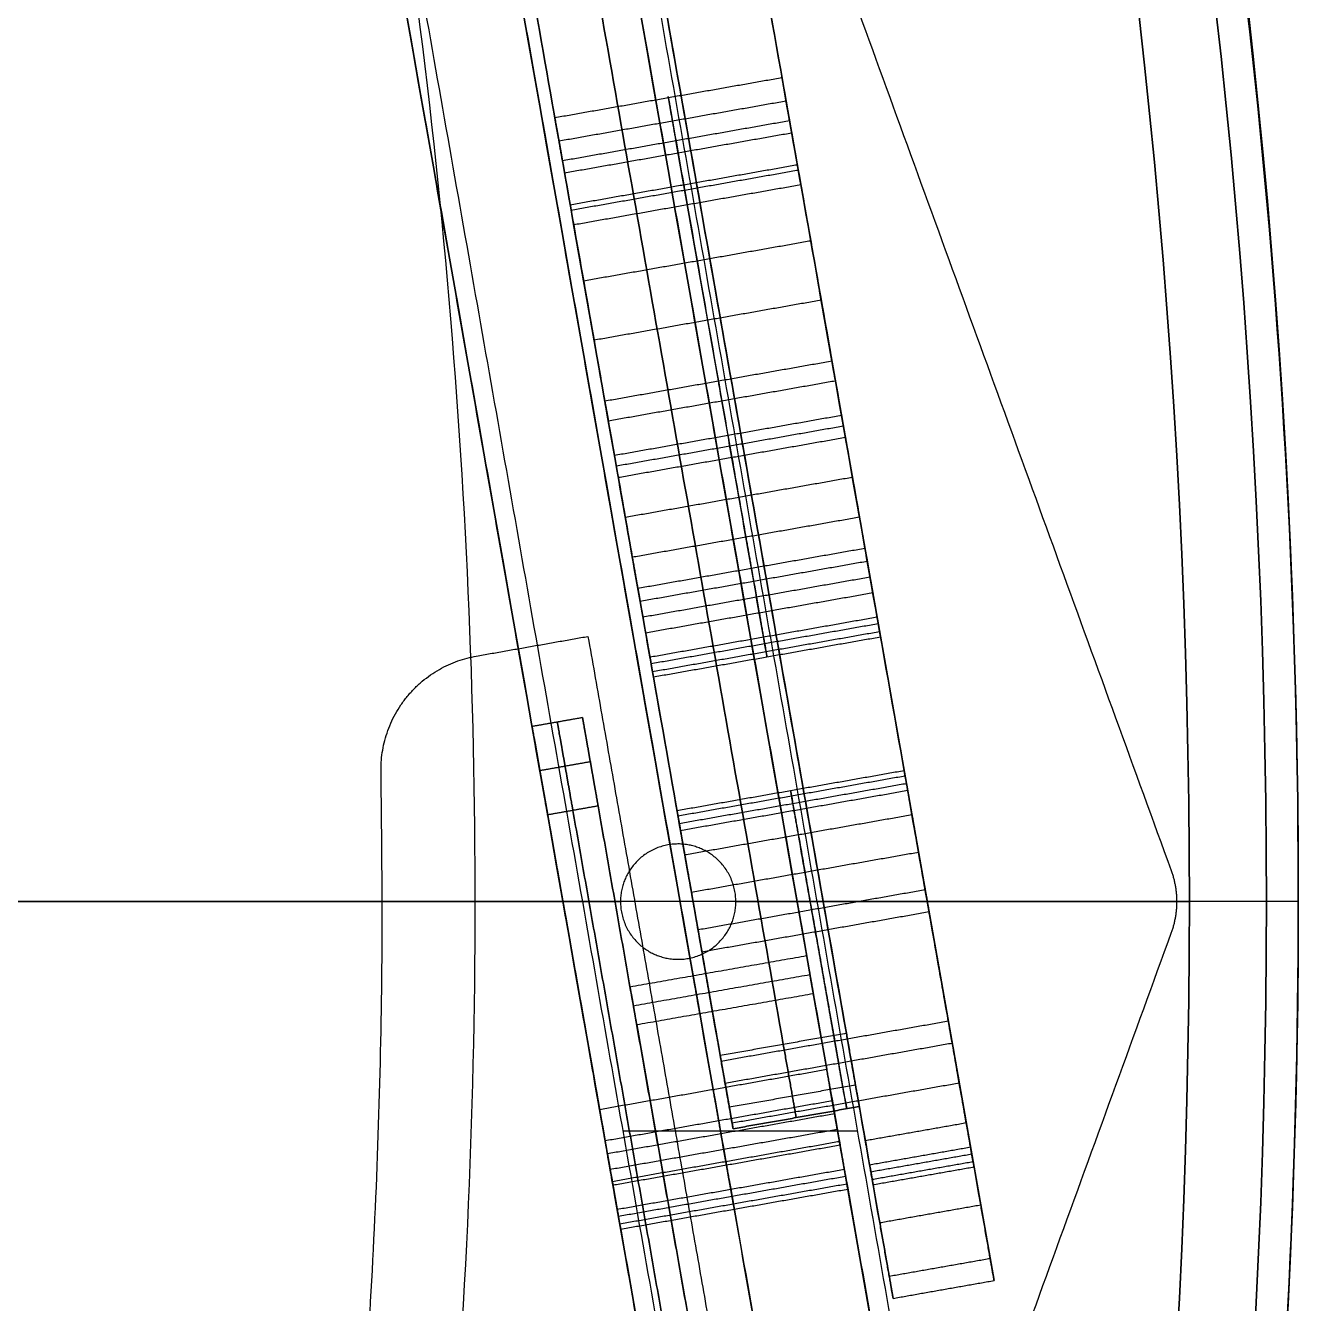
# Model space of a CAD drawing. Header units: millimetres. Extents: x -610 to 610, y -610 to 610.
# Drawn here: x 510.7 to 610.3, y -31.4 to 68.4 of the extents above; entities that cross this region are included whole.
import ezdxf

# ---------------------------------------------------------------- set-up
doc = ezdxf.new("R2010")
doc.units = ezdxf.units.MM
doc.layers.add('base', color=7, linetype='Continuous', true_color=0xffecbc)

msp = doc.modelspace()

# ---------------------------------------------------------------- linework, layer by layer
at = {"layer": 'base'}
for p, q in [((542.103, 220.84, 106.313), (586.256, -29.567, 106.313)), ((527.016, 202.745, 106.313), (565.89, -17.723, 106.313)), ((554.141, 14.358, 221.966), (557.843, -6.64, 221.966)), ((601.5, 0, -13.034), (7, 0, -13.034)), ((26, 0, 258.966), (557.102, 0, 258.966)), ((45.1, 0, 240.966), (545.734, 0, 240.966)), ((554.152, 0, 4.966), (69, 0, 4.966)), ((557.102, 0, 244.966), (545.734, 0, 244.966)), ((566.102, 0, 258.966), (601.5, 0, 258.966)), ((600.528, 0, 244.966), (566.102, 0, 244.966)), ((601.5, 0, 4.966), (572.43, 0, 4.966)), ((600.528, 0, 240.966), (601.5, 0, 240.966)), ((558.364, -9.594, 221.966), (566.179, -53.911, 221.966)), ((592.948, -125.107, 122.966), (573.804, -16.531, 122.966)), ((575.738, -15.987, 105.598), (578.378, -30.956, 105.598)), ((557.308, -17.897, 0.966), (575.586, -17.897, 0.966)), ((575.222, -128.233, 122.966), (556.077, -19.657, 122.966))]:
    msp.add_line(p, q, dxfattribs=at)
at = {"layer": 'base', "extrusion": (0, 0, -1)}
for centre, radius in [((0, 0, 3.534), 610), ((0, 0, 4.534), 610), ((0, 0, -2.476), 607.51), ((0, 0, 10.545), 607.51), ((0, 0, -4.966), 601.5), ((0, 0, 13.034), 601.5)]:
    msp.add_circle(centre, radius, dxfattribs=at)
at = {"layer": 'base'}
for centre, radius in [((0, 0, 249.466), 610), ((0, 0, 250.466), 610), ((0, 0, 243.455), 607.51), ((0, 0, 256.476), 607.51), ((0, 0, 240.966), 601.5), ((0, 0, 258.966), 601.5)]:
    msp.add_circle(centre, radius, dxfattribs=at)
for points, weights, degree, knots in [([(-495.198, -356.201, -4.034), (-851.399, 138.996, -4.034), (-356.201, 495.198, -4.034), (138.996, 851.399, -4.034), (495.198, 356.201, -4.034), (851.399, -138.996, -4.034), (356.201, -495.198, -4.034), (-138.996, -851.399, -4.034), (-495.198, -356.201, -4.034)], [1, 0.707106781187, 1, 0.707106781187, 1, 0.707106781187, 1, 0.707106781187, 1], 2, [0, 0, 0, 958.185759, 958.185759, 1916.371519, 1916.371519, 2874.557278, 2874.557278, 3832.743037, 3832.743037, 3832.743037]), ([(-610, 0, 249.966), (-610, -610, 249.966), (0, -610, 249.966), (610, -610, 249.966), (610, 0, 249.966), (610, 610, 249.966), (0, 610, 249.966), (-610, 610, 249.966), (-610, 0, 249.966)], [1, 0.707106781187, 1, 0.707106781187, 1, 0.707106781187, 1, 0.707106781187, 1], 2, [0, 0, 0, 958.185759, 958.185759, 1916.371519, 1916.371519, 2874.557278, 2874.557278, 3832.743037, 3832.743037, 3832.743037]), ([(32.649, -544.756, 240.966), (-510.363, -577.301, 240.966), (-544.649, -34.396, 240.966), (-578.935, 508.509, 240.966), (-36.142, 544.535, 240.966), (506.65, 580.562, 240.966), (544.417, 37.888, 240.966), (582.184, -504.785, 240.966), (39.634, -544.292, 240.966)], [1, 0.708239625255, 1, 0.708239625255, 1, 0.708239625255, 1, 0.708239625255, 1], 2, [654.018286, 654.018286, 654.018286, 1509.504571, 1509.504571, 2364.990855, 2364.990855, 3220.47714, 3220.47714, 4075.963425, 4075.963425, 4075.963425]), ([(32.649, -544.756, 244.966), (-510.363, -577.301, 244.966), (-544.649, -34.396, 244.966), (-578.935, 508.509, 244.966), (-36.142, 544.535, 244.966), (506.65, 580.562, 244.966), (544.417, 37.888, 244.966), (582.184, -504.785, 244.966), (39.634, -544.292, 244.966)], [1, 0.708239625255, 1, 0.708239625255, 1, 0.708239625255, 1, 0.708239625255, 1], 2, [654.018286, 654.018286, 654.018286, 1509.504571, 1509.504571, 2364.990855, 2364.990855, 3220.47714, 3220.47714, 4075.963425, 4075.963425, 4075.963425]), ([(32.649, -544.756, 242.966), (-510.363, -577.301, 242.966), (-544.649, -34.396, 242.966), (-578.935, 508.509, 242.966), (-36.142, 544.535, 242.966), (506.65, 580.562, 242.966), (544.417, 37.888, 242.966), (582.184, -504.785, 242.966), (39.634, -544.292, 242.966)], [1, 0.708239625255, 1, 0.708239625255, 1, 0.708239625255, 1, 0.708239625255, 1], 2, [654.018286, 654.018286, 654.018286, 1509.504571, 1509.504571, 2364.990855, 2364.990855, 3220.47714, 3220.47714, 4075.963425, 4075.963425, 4075.963425]), ([(570.294, 60.957, 181.565), (570.001, 62.625, 181.565), (569.77, 63.931, 180.514), (569.703, 64.313, 178.866), (569.636, 64.694, 177.218), (569.761, 63.986, 175.686), (570.024, 62.493, 174.932)], [1, 0.855896171082, 0.855896171082, 1, 0.855896171082, 0.855896171082, 1], 3, [-2484.099621, -2484.099621, -2484.099621, -2484.099621, -2479.409876, -2479.409876, -2479.409876, -2474.72013, -2474.72013, -2474.72013, -2474.72013]), ([(561.431, 59.395, 181.565), (561.137, 61.062, 181.565), (560.907, 62.369, 180.514), (560.84, 62.75, 178.866), (560.772, 63.132, 177.218), (560.897, 62.423, 175.686), (561.16, 60.93, 174.932)], [1, 0.855896171082, 0.855896171082, 1, 0.855896171082, 0.855896171082, 1], 3, [-2484.099621, -2484.099621, -2484.099621, -2484.099621, -2479.409876, -2479.409876, -2479.409876, -2474.72013, -2474.72013, -2474.72013, -2474.72013]), ([(552.568, 57.832, 181.565), (552.274, 59.499, 181.565), (552.044, 60.806, 180.514), (551.976, 61.187, 178.866), (551.909, 61.569, 177.218), (552.034, 60.86, 175.686), (552.297, 59.367, 174.932)], [1, 0.855896171082, 0.855896171082, 1, 0.855896171082, 0.855896171082, 1], 3, [-2484.099621, -2484.099621, -2484.099621, -2484.099621, -2479.409876, -2479.409876, -2479.409876, -2474.72013, -2474.72013, -2474.72013, -2474.72013]), ([(552.171, 14.011, 212.966), (552.171, 14.011, 209.466), (552.779, 10.564, 209.466), (553.387, 7.117, 209.466), (553.387, 7.117, 212.966)], [1, 0.707106781187, 1, 0.707106781187, 1], 2, [516.55399, 516.55399, 516.55399, 522.051778, 522.051778, 527.549565, 527.549565, 527.549565]), ([(553.387, 7.117, 230.966), (553.387, 7.117, 234.466), (552.779, 10.564, 234.466), (552.171, 14.011, 234.466), (552.171, 14.011, 230.966)], [1, 0.707106781187, 1, 0.707106781187, 1], 2, [726.828773, 726.828773, 726.828773, 732.32656, 732.32656, 737.824347, 737.824347, 737.824347]), ([(554.141, 14.358, 212.966), (554.141, 14.358, 209.466), (554.749, 10.911, 209.466), (555.356, 7.465, 209.466), (555.356, 7.465, 212.966)], [1, 0.707106781187, 1, 0.707106781187, 1], 2, [516.55399, 516.55399, 516.55399, 522.051778, 522.051778, 527.549565, 527.549565, 527.549565]), ([(555.356, 7.465, 230.966), (555.356, 7.465, 234.466), (554.749, 10.911, 234.466), (554.141, 14.358, 234.466), (554.141, 14.358, 230.966)], [1, 0.707106781187, 1, 0.707106781187, 1], 2, [726.828773, 726.828773, 726.828773, 732.32656, 732.32656, 737.824347, 737.824347, 737.824347]), ([(550.202, 13.664, 212.966), (550.202, 13.664, 209.466), (550.809, 10.217, 209.466), (551.417, 6.77, 209.466), (551.417, 6.77, 212.966)], [1, 0.707106781187, 1, 0.707106781187, 1], 2, [516.55399, 516.55399, 516.55399, 522.051778, 522.051778, 527.549565, 527.549565, 527.549565]), ([(551.417, 6.77, 230.966), (551.417, 6.77, 234.466), (550.809, 10.217, 234.466), (550.202, 13.664, 234.466), (550.202, 13.664, 230.966)], [1, 0.707106781187, 1, 0.707106781187, 1], 2, [726.828773, 726.828773, 726.828773, 732.32656, 732.32656, 737.824347, 737.824347, 737.824347]), ([(579.511, 8.688, 134.62), (580.569, 2.689, 131.103), (581.627, -3.31, 127.586), (582.684, -9.309, 124.069), (582.777, -9.836, 123.76), (582.881, -10.424, 123.6), (582.988, -11.032, 123.6)], [1, 1, 1, 1, 0.977285323406, 0.977285323406, 1], 3, [-2657.061462, -2657.061462, -2657.061462, -2657.061462, -2656.085092, -2656.085092, -2656.085092, -2654.252555, -2654.252555, -2654.252555, -2654.252555]), ([(570.648, 7.125, 134.62), (571.706, 1.126, 131.103), (572.763, -4.873, 127.586), (573.821, -10.872, 124.069), (573.914, -11.399, 123.76), (574.018, -11.987, 123.6), (574.125, -12.595, 123.6)], [1, 1, 1, 1, 0.977285323406, 0.977285323406, 1], 3, [-2657.061462, -2657.061462, -2657.061462, -2657.061462, -2656.085092, -2656.085092, -2656.085092, -2654.252555, -2654.252555, -2654.252555, -2654.252555]), ([(561.785, 5.562, 134.62), (562.842, -0.437, 131.103), (563.9, -6.436, 127.586), (564.958, -12.435, 124.069), (565.051, -12.962, 123.76), (565.154, -13.55, 123.6), (565.262, -14.158, 123.6)], [1, 1, 1, 1, 0.977285323406, 0.977285323406, 1], 3, [-2657.061462, -2657.061462, -2657.061462, -2657.061462, -2656.085092, -2656.085092, -2656.085092, -2654.252555, -2654.252555, -2654.252555, -2654.252555]), ([(560.063, -4.229, 258.966), (555.835, -2.69, 258.966), (557.374, 1.539, 258.966), (558.913, 5.768, 258.966), (563.141, 4.229, 258.966), (567.37, 2.69, 258.966), (565.831, -1.539, 258.966), (564.292, -5.768, 258.966), (560.063, -4.229, 258.966)], [1, 0.707106781187, 1, 0.707106781187, 1, 0.707106781187, 1, 0.707106781187, 1], 2, [3861.017371, 3861.017371, 3861.017371, 3868.085955, 3868.085955, 3875.154538, 3875.154538, 3882.223122, 3882.223122, 3889.291705, 3889.291705, 3889.291705]), ([(560.063, -4.229, 244.966), (555.835, -2.69, 244.966), (557.374, 1.539, 244.966), (558.913, 5.768, 244.966), (563.141, 4.229, 244.966), (567.37, 2.69, 244.966), (565.831, -1.539, 244.966), (564.292, -5.768, 244.966), (560.063, -4.229, 244.966)], [1, 0.707106781187, 1, 0.707106781187, 1, 0.707106781187, 1, 0.707106781187, 1], 2, [3861.017371, 3861.017371, 3861.017371, 3868.085955, 3868.085955, 3875.154538, 3875.154538, 3882.223122, 3882.223122, 3889.291705, 3889.291705, 3889.291705]), ([(560.063, -4.229, 249.966), (555.835, -2.69, 249.966), (557.374, 1.539, 249.966), (558.913, 5.768, 249.966), (563.141, 4.229, 249.966), (567.37, 2.69, 249.966), (565.831, -1.539, 249.966), (564.292, -5.768, 249.966), (560.063, -4.229, 249.966)], [1, 0.707106781187, 1, 0.707106781187, 1, 0.707106781187, 1, 0.707106781187, 1], 2, [3861.017371, 3861.017371, 3861.017371, 3868.085955, 3868.085955, 3875.154538, 3875.154538, 3882.223122, 3882.223122, 3889.291705, 3889.291705, 3889.291705]), ([(584.418, -19.142, 170.332), (583.339, -13.021, 173.92), (582.26, -6.901, 177.509), (581.181, -0.78, 181.097), (581.088, -0.253, 181.406), (580.984, 0.334, 181.565), (580.877, 0.943, 181.565)], [1, 1, 1, 1, 0.977285464066, 0.977285464066, 1], 3, [-2607.08562, -2607.08562, -2607.08562, -2607.08562, -2606.089484, -2606.089484, -2606.089484, -2604.256953, -2604.256953, -2604.256953, -2604.256953]), ([(574.754, -16.16, 172.996), (573.941, -11.555, 175.696), (573.129, -6.949, 178.397), (572.317, -2.343, 181.097), (572.224, -1.816, 181.406), (572.121, -1.228, 181.565), (572.013, -0.62, 181.565)], [1, 1, 1, 1, 0.977285464066, 0.977285464066, 1], 3, [-2606.839096, -2606.839096, -2606.839096, -2606.839096, -2606.089484, -2606.089484, -2606.089484, -2604.256953, -2604.256953, -2604.256953, -2604.256953]), ([(565.89, -17.723, 172.996), (565.078, -13.118, 175.696), (564.266, -8.512, 178.397), (563.454, -3.906, 181.097), (563.361, -3.379, 181.406), (563.257, -2.791, 181.565), (563.15, -2.183, 181.565)], [1, 1, 1, 1, 0.977285464066, 0.977285464066, 1], 3, [-2606.839096, -2606.839096, -2606.839096, -2606.839096, -2606.089484, -2606.089484, -2606.089484, -2604.256953, -2604.256953, -2604.256953, -2604.256953]), ([(572.152, -7.163, 221.966), (572.152, -7.163, 223.466), (571.891, -5.686, 223.466), (571.631, -4.209, 223.466), (571.631, -4.209, 221.966), (571.631, -4.209, 220.466), (571.891, -5.686, 220.466), (572.152, -7.163, 220.466), (572.152, -7.163, 221.966)], [1, 0.707106781187, 1, 0.707106781187, 1, 0.707106781187, 1, 0.707106781187, 1], 2, [2501.597098, 2501.597098, 2501.597098, 2503.953293, 2503.953293, 2506.309487, 2506.309487, 2508.665682, 2508.665682, 2511.021876, 2511.021876, 2511.021876]), ([(563.288, -8.726, 221.966), (563.288, -8.726, 223.466), (563.028, -7.249, 223.466), (562.768, -5.772, 223.466), (562.768, -5.772, 221.966), (562.768, -5.772, 220.466), (563.028, -7.249, 220.466), (563.288, -8.726, 220.466), (563.288, -8.726, 221.966)], [1, 0.707106781187, 1, 0.707106781187, 1, 0.707106781187, 1, 0.707106781187, 1], 2, [2501.597098, 2501.597098, 2501.597098, 2503.953293, 2503.953293, 2506.309487, 2506.309487, 2508.665682, 2508.665682, 2511.021876, 2511.021876, 2511.021876]), ([(558.364, -9.594, 221.966), (558.364, -9.594, 220.466), (558.104, -8.117, 220.466), (557.843, -6.64, 220.466), (557.843, -6.64, 221.966), (557.843, -6.64, 223.466), (558.104, -8.117, 223.466), (558.364, -9.594, 223.466), (558.364, -9.594, 221.966)], [1, 0.707106781187, 1, 0.707106781187, 1, 0.707106781187, 1, 0.707106781187, 1], 2, [-2511.021876, -2511.021876, -2511.021876, -2508.665682, -2508.665682, -2506.309487, -2506.309487, -2503.953293, -2503.953293, -2501.597098, -2501.597098, -2501.597098])]:
    msp.add_rational_spline(points, weights, degree=degree, knots=knots, dxfattribs=at)
for points, degree in [([(600.106, 2.394, 240.966), (530.676, 193.15, 240.966), (461.246, 383.906, 240.966)], 2), ([(600.106, 2.394, 244.966), (530.676, 193.15, 244.966), (461.246, 383.906, 244.966)], 2), ([(600.106, 2.394, 242.966), (530.676, 193.15, 242.966), (461.246, 383.906, 242.966)], 2), ([(519.919, 297.806, 4.966), (555.169, 97.891, 4.966), (590.42, -102.023, 4.966)], 2), ([(519.919, 297.806, 0.966), (555.169, 97.891, 0.966), (590.42, -102.023, 0.966)], 2), ([(519.919, 297.806, 2.966), (555.169, 97.891, 2.966), (590.42, -102.023, 2.966)], 2), ([(571.935, -100.847, 4.966), (537.443, 94.766, 4.966), (502.951, 290.379, 4.966)], 2), ([(571.935, -100.847, 0.966), (537.443, 94.766, 0.966), (502.951, 290.379, 0.966)], 2), ([(571.935, -100.847, 2.966), (537.443, 94.766, 2.966), (502.951, 290.379, 2.966)], 2), ([(586.395, -87.942, 0.966), (553.654, 97.745, 0.966), (520.912, 283.432, 0.966)], 2), ([(577.532, -89.505, 0.966), (544.79, 96.182, 0.966), (512.049, 281.869, 0.966)], 2), ([(568.669, -91.068, 0.966), (535.927, 94.62, 0.966), (503.185, 280.307, 0.966)], 2), ([(523.097, 271.042, 244.966), (557.126, 78.053, 244.966), (591.155, -114.936, 244.966)], 2), ([(514.233, 269.48, 244.966), (548.263, 76.49, 244.966), (582.292, -116.499, 244.966)], 2), ([(505.37, 267.917, 244.966), (539.399, 74.927, 244.966), (573.428, -118.062, 244.966)], 2), ([(543.145, 214.931, 200.827), (564.18, 95.636, 200.827), (585.214, -23.658, 200.827)], 2), ([(585.214, -23.658, 11.798), (564.18, 95.636, 11.798), (543.145, 214.931, 11.798)], 2), ([(577.336, -25.047, 200.827), (556.301, 94.247, 200.827), (535.266, 213.541, 200.827)], 2), ([(535.266, 213.541, 11.798), (556.301, 94.247, 11.798), (577.336, -25.047, 11.798)], 2), ([(535.467, 200.884, 41.798), (548.043, 129.561, 41.798), (560.62, 58.239, 41.798), (573.196, -13.084, 41.798)], 3), ([(573.196, -13.084, 200.827), (560.62, 58.239, 200.827), (548.043, 129.561, 200.827), (535.467, 200.884, 200.827)], 3), ([(526.604, 199.321, 41.798), (539.18, 127.999, 41.798), (551.756, 56.676, 41.798), (564.332, -14.647, 41.798)], 3), ([(564.332, -14.647, 200.827), (551.756, 56.676, 200.827), (539.18, 127.999, 200.827), (526.604, 199.321, 200.827)], 3), ([(574.731, -10.275, 26.998), (556.301, 94.247, 26.998), (537.871, 198.769, 26.998)], 2), ([(537.871, 198.769, 185.627), (556.301, 94.247, 185.627), (574.731, -10.275, 185.627)], 2), ([(517.741, 197.758, 41.798), (530.317, 126.436, 41.798), (542.893, 55.113, 41.798), (555.469, -16.21, 41.798)], 3), ([(555.469, -16.21, 200.827), (542.893, 55.113, 200.827), (530.317, 126.436, 200.827), (517.741, 197.758, 200.827)], 3), ([(569.807, -11.143, 26.998), (551.377, 93.379, 26.998), (532.947, 197.901, 26.998)], 2), ([(532.947, 197.901, 185.627), (551.377, 93.379, 185.627), (569.807, -11.143, 185.627)], 2), ([(564.883, -12.011, 26.998), (546.453, 92.511, 26.998), (528.023, 197.033, 26.998)], 2), ([(528.023, 197.033, 185.627), (546.453, 92.511, 185.627), (564.883, -12.011, 185.627)], 2), ([(551.976, 61.187, 178.866), (560.84, 62.75, 178.866), (569.703, 64.313, 178.866)], 2), ([(552.297, 59.367, 174.932), (561.16, 60.93, 174.932), (570.024, 62.493, 174.932)], 2), ([(570.024, 62.493, 174.932), (570.317, 60.832, 173.958), (570.609, 59.171, 172.985), (570.902, 57.511, 172.011)], 3), ([(552.568, 57.832, 181.565), (561.431, 59.395, 181.565), (570.294, 60.957, 181.565)], 2), ([(561.16, 60.93, 174.932), (561.453, 59.269, 173.958), (561.746, 57.609, 172.985), (562.039, 55.948, 172.011)], 3), ([(573.602, 42.2, 181.565), (572.499, 48.453, 181.565), (571.397, 54.705, 181.565), (570.294, 60.957, 181.565)], 3), ([(552.736, 56.876, 173.471), (561.6, 58.439, 173.471), (570.463, 60.002, 173.471)], 2), ([(552.297, 59.367, 174.932), (552.59, 57.707, 173.958), (552.883, 56.046, 172.985), (553.176, 54.385, 172.011)], 3), ([(564.739, 40.637, 181.565), (563.636, 46.89, 181.565), (562.534, 53.142, 181.565), (561.431, 59.395, 181.565)], 3), ([(555.875, 39.075, 181.565), (554.773, 45.327, 181.565), (553.67, 51.579, 181.565), (552.568, 57.832, 181.565)], 3), ([(553.176, 54.385, 172.011), (562.039, 55.948, 172.011), (570.902, 57.511, 172.011)], 2), ([(553.176, 54.385, 137.35), (562.039, 55.948, 137.35), (570.902, 57.511, 137.35)], 2), ([(553.176, 54.385, 154.68), (562.039, 55.948, 154.68), (570.902, 57.511, 154.68)], 2), ([(553.249, 53.969, 135.774), (562.112, 55.532, 135.774), (570.976, 57.095, 135.774)], 2), ([(570.902, 57.511, 172.011), (570.902, 57.511, 160.457), (570.902, 57.511, 148.904), (570.902, 57.511, 137.35)], 3), ([(570.902, 57.511, 137.35), (570.902, 57.511, 136.224), (571.007, 56.919, 135.183), (571.176, 55.958, 134.62)], 3), ([(553.449, 52.833, 134.62), (562.313, 54.396, 134.62), (571.176, 55.958, 134.62)], 2), ([(562.039, 55.948, 172.011), (562.039, 55.948, 160.457), (562.039, 55.948, 148.904), (562.039, 55.948, 137.35)], 3), ([(562.039, 55.948, 137.35), (562.039, 55.948, 136.224), (562.143, 55.356, 135.183), (562.313, 54.396, 134.62)], 3), ([(571.176, 55.958, 134.62), (572.234, 49.959, 131.103), (573.291, 43.961, 127.586), (574.349, 37.962, 124.069)], 3), ([(553.176, 54.385, 172.011), (553.176, 54.385, 160.457), (553.176, 54.385, 148.904), (553.176, 54.385, 137.35)], 3), ([(553.176, 54.385, 137.35), (553.176, 54.385, 136.224), (553.28, 53.793, 135.183), (553.449, 52.833, 134.62)], 3), ([(562.313, 54.396, 134.62), (563.37, 48.397, 131.103), (564.428, 42.398, 127.586), (565.486, 36.399, 124.069)], 3), ([(553.449, 52.833, 134.62), (554.507, 46.834, 131.103), (555.565, 40.835, 127.586), (556.623, 34.836, 124.069)], 3), ([(554.222, 48.453, 181.565), (563.085, 50.016, 181.565), (571.948, 51.579, 181.565)], 2), ([(555.036, 43.834, 129.344), (563.899, 45.397, 129.344), (572.763, 46.96, 129.344)], 2), ([(555.875, 39.075, 181.565), (564.739, 40.637, 181.565), (573.602, 42.2, 181.565)], 2), ([(556.148, 37.527, 181.138), (565.011, 39.09, 181.138), (573.875, 40.653, 181.138)], 2), ([(556.623, 34.836, 124.069), (565.486, 36.399, 124.069), (574.349, 37.962, 124.069)], 2), ([(544.417, 37.888, 240.966), (544.417, 37.888, 242.966), (544.417, 37.888, 244.966)], 2), ([(556.769, 34.005, 123.72), (565.633, 35.568, 123.72), (574.496, 37.13, 123.72)], 2), ([(556.927, 33.113, 123.6), (565.79, 34.675, 123.6), (574.653, 36.238, 123.6)], 2), ([(574.653, 36.238, 123.6), (575.018, 34.167, 123.6), (575.384, 32.095, 123.6), (575.749, 30.024, 123.6)], 3), ([(565.79, 34.675, 123.6), (566.155, 32.604, 123.6), (566.52, 30.532, 123.6), (566.886, 28.461, 123.6)], 3), ([(556.927, 33.113, 123.6), (557.292, 31.041, 123.6), (557.657, 28.97, 123.6), (558.022, 26.898, 123.6)], 3), ([(557.474, 30.005, 123.6), (566.338, 31.568, 123.6), (575.201, 33.131, 123.6)], 2), ([(558.022, 26.898, 123.6), (566.886, 28.461, 123.6), (575.749, 30.024, 123.6)], 2), ([(558.452, 24.461, 124.625), (567.315, 26.024, 124.625), (576.179, 27.587, 124.625)], 2), ([(558.63, 23.451, 127.1), (567.493, 25.014, 127.1), (576.357, 26.577, 127.1)], 2), ([(558.63, 23.451, 163.885), (567.493, 25.014, 163.885), (576.357, 26.577, 163.885)], 2), ([(558.63, 23.451, 145.493), (567.493, 25.014, 145.493), (576.357, 26.577, 145.493)], 2), ([(576.357, 26.577, 127.1), (576.357, 26.577, 139.362), (576.357, 26.577, 151.624), (576.357, 26.577, 163.885)], 3), ([(576.357, 26.577, 163.885), (576.501, 25.756, 163.885), (576.646, 24.935, 163.885), (576.791, 24.114, 163.885)], 3), ([(558.847, 22.22, 163.885), (567.711, 23.783, 163.885), (576.574, 25.345, 163.885)], 2), ([(567.493, 25.014, 127.1), (567.493, 25.014, 139.362), (567.493, 25.014, 151.624), (567.493, 25.014, 163.885)], 3), ([(567.493, 25.014, 163.885), (567.638, 24.193, 163.885), (567.783, 23.372, 163.885), (567.928, 22.551, 163.885)], 3), ([(559.064, 20.988, 163.885), (567.928, 22.551, 163.885), (576.791, 24.114, 163.885)], 2), ([(558.63, 23.451, 127.1), (558.63, 23.451, 139.362), (558.63, 23.451, 151.624), (558.63, 23.451, 163.885)], 3), ([(558.63, 23.451, 163.885), (558.775, 22.63, 163.885), (558.92, 21.809, 163.885), (559.064, 20.988, 163.885)], 3), ([(559.398, 19.095, 170.332), (568.262, 20.658, 170.332), (577.125, 22.22, 170.332)], 2), ([(577.399, 20.668, 167.602), (577.399, 20.668, 168.728), (577.294, 21.26, 169.769), (577.125, 22.22, 170.332)], 3), ([(559.489, 18.581, 164.881), (568.352, 20.144, 164.881), (577.215, 21.706, 164.881)], 2), ([(559.599, 17.958, 169.178), (568.462, 19.521, 169.178), (577.325, 21.084, 169.178)], 2), ([(545.85, 19.163, 230.966), (550.207, 19.931, 230.966), (554.564, 20.699, 230.966)], 2), ([(545.85, 19.163, 212.966), (550.207, 19.931, 212.966), (554.564, 20.699, 212.966)], 2), ([(545.85, 19.163, 221.966), (550.207, 19.931, 221.966), (554.564, 20.699, 221.966)], 2), ([(554.564, 20.699, 230.966), (554.564, 20.699, 221.966), (554.564, 20.699, 212.966)], 2), ([(554.564, 20.699, 230.966), (562.695, -25.412, 230.966), (570.825, -71.522, 230.966)], 2), ([(554.564, 20.699, 212.966), (562.695, -25.412, 212.966), (570.825, -71.522, 212.966)], 2), ([(554.564, 20.699, 221.966), (562.695, -25.412, 221.966), (570.825, -71.522, 221.966)], 2), ([(559.672, 17.542, 167.301), (568.535, 19.105, 167.301), (577.399, 20.668, 167.301)], 2), ([(559.672, 17.542, 167.602), (568.535, 19.105, 167.602), (577.399, 20.668, 167.602)], 2), ([(559.672, 17.542, 167.451), (568.535, 19.105, 167.451), (577.399, 20.668, 167.451)], 2), ([(568.535, 19.105, 167.602), (568.535, 19.105, 168.728), (568.431, 19.697, 169.769), (568.262, 20.658, 170.332)], 3), ([(577.399, 20.668, 167.301), (577.399, 20.668, 167.401), (577.399, 20.668, 167.502), (577.399, 20.668, 167.602)], 3), ([(545.85, 19.163, 230.966), (545.85, 19.163, 221.966), (545.85, 19.163, 212.966)], 2), ([(550.207, 19.931, 230.966), (550.207, 19.931, 221.966), (550.207, 19.931, 212.966)], 2), ([(559.672, 17.542, 167.602), (559.672, 17.542, 168.728), (559.568, 18.134, 169.769), (559.398, 19.095, 170.332)], 3), ([(568.535, 19.105, 167.301), (568.535, 19.105, 167.401), (568.535, 19.105, 167.502), (568.535, 19.105, 167.602)], 3), ([(559.672, 17.542, 167.301), (559.672, 17.542, 167.401), (559.672, 17.542, 167.502), (559.672, 17.542, 167.602)], 3), ([(540.464, 16.019, 230.966), (540.464, 16.019, 221.966), (540.464, 16.019, 212.966)], 2), ([(554.141, 14.358, 212.966), (552.171, 14.011, 212.966), (550.202, 13.664, 212.966)], 2), ([(554.141, 14.358, 230.966), (552.171, 14.011, 230.966), (550.202, 13.664, 230.966)], 2), ([(554.141, 14.358, 221.966), (552.171, 14.011, 221.966), (550.202, 13.664, 221.966)], 2), ([(552.171, 14.011, 230.966), (552.171, 14.011, 221.966), (552.171, 14.011, 212.966)], 2), ([(554.141, 14.358, 230.966), (554.141, 14.358, 221.966), (554.141, 14.358, 212.966)], 2), ([(550.202, 13.664, 230.966), (550.202, 13.664, 221.966), (550.202, 13.664, 212.966)], 2), ([(538.414, 10.13, 230.966), (538.414, 10.13, 221.966), (538.414, 10.13, 212.966)], 2), ([(554.749, 10.911, 209.466), (552.779, 10.564, 209.466), (550.809, 10.217, 209.466)], 2), ([(554.749, 10.911, 234.466), (552.779, 10.564, 234.466), (550.809, 10.217, 234.466)], 2), ([(561.511, 7.114, 137.35), (570.374, 8.677, 137.35), (579.237, 10.24, 137.35)], 2), ([(561.511, 7.114, 178.065), (570.374, 8.677, 178.065), (579.237, 10.24, 178.065)], 2), ([(561.511, 7.114, 157.708), (570.374, 8.677, 157.708), (579.237, 10.24, 157.708)], 2), ([(579.237, 10.24, 137.35), (579.237, 10.24, 136.224), (579.342, 9.648, 135.183), (579.511, 8.688, 134.62)], 3), ([(579.237, 10.24, 178.065), (579.237, 10.24, 164.494), (579.237, 10.24, 150.922), (579.237, 10.24, 137.35)], 3), ([(561.584, 6.698, 135.774), (570.447, 8.261, 135.774), (579.311, 9.824, 135.774)], 2), ([(561.689, 6.105, 180.54), (570.552, 7.667, 180.54), (579.415, 9.23, 180.54)], 2), ([(561.785, 5.562, 134.62), (570.648, 7.125, 134.62), (579.511, 8.688, 134.62)], 2), ([(570.374, 8.677, 137.35), (570.374, 8.677, 136.224), (570.478, 8.085, 135.183), (570.648, 7.125, 134.62)], 3), ([(570.374, 8.677, 178.065), (570.374, 8.677, 164.494), (570.374, 8.677, 150.922), (570.374, 8.677, 137.35)], 3), ([(555.356, 7.465, 212.966), (553.387, 7.117, 212.966), (551.417, 6.77, 212.966)], 2), ([(555.356, 7.465, 230.966), (553.387, 7.117, 230.966), (551.417, 6.77, 230.966)], 2), ([(553.387, 7.117, 212.966), (560.302, -32.1, 212.966), (567.217, -71.317, 212.966)], 2), ([(567.217, -71.317, 230.966), (560.302, -32.1, 230.966), (553.387, 7.117, 230.966)], 2), ([(555.356, 7.465, 212.966), (562.271, -31.752, 212.966), (569.187, -70.969, 212.966)], 2), ([(569.187, -70.969, 230.966), (562.271, -31.752, 230.966), (555.356, 7.465, 230.966)], 2), ([(561.511, 7.114, 137.35), (561.511, 7.114, 136.224), (561.615, 6.523, 135.183), (561.785, 5.562, 134.62)], 3), ([(561.511, 7.114, 178.065), (561.511, 7.114, 164.494), (561.511, 7.114, 150.922), (561.511, 7.114, 137.35)], 3), ([(551.417, 6.77, 212.966), (558.332, -32.447, 212.966), (565.247, -71.664, 212.966)], 2), ([(565.247, -71.664, 230.966), (558.332, -32.447, 230.966), (551.417, 6.77, 230.966)], 2), ([(562.119, 3.667, 181.565), (570.982, 5.23, 181.565), (579.845, 6.793, 181.565)], 2), ([(580.877, 0.943, 181.565), (580.533, 2.893, 181.565), (580.189, 4.843, 181.565), (579.845, 6.793, 181.565)], 3), ([(572.013, -0.62, 181.565), (571.67, 1.33, 181.565), (571.326, 3.28, 181.565), (570.982, 5.23, 181.565)], 3), ([(563.141, 4.229, 244.966), (563.141, 4.229, 251.966), (563.141, 4.229, 258.966)], 2), ([(563.15, -2.183, 181.565), (562.806, -0.233, 181.565), (562.462, 1.717, 181.565), (562.119, 3.667, 181.565)], 3), ([(562.634, 0.742, 181.565), (571.498, 2.305, 181.565), (580.361, 3.868, 181.565)], 2), ([(600.106, 2.394, 240.966), (600.106, 2.394, 242.966), (600.106, 2.394, 244.966)], 2), ([(557.374, 1.539, 244.966), (557.374, 1.539, 251.966), (557.374, 1.539, 258.966)], 2), ([(563.15, -2.183, 181.565), (572.013, -0.62, 181.565), (580.877, 0.943, 181.565)], 2), ([(600.528, 0, 240.966), (600.528, 0, 242.966), (600.528, 0, 244.966)], 2), ([(610, 0, 249.466), (610, 0, 249.966), (610, 0, 250.466)], 2), ([(563.454, -3.906, 181.097), (572.317, -2.343, 181.097), (581.181, -0.78, 181.097)], 2), ([(565.831, -1.539, 244.966), (565.831, -1.539, 251.966), (565.831, -1.539, 258.966)], 2), ([(461.246, -383.906, 240.966), (530.676, -193.15, 240.966), (600.106, -2.394, 240.966)], 2), ([(461.246, -383.906, 244.966), (530.676, -193.15, 244.966), (600.106, -2.394, 244.966)], 2), ([(461.246, -383.906, 242.966), (530.676, -193.15, 242.966), (600.106, -2.394, 242.966)], 2), ([(600.106, -2.394, 240.966), (600.106, -2.394, 242.966), (600.106, -2.394, 244.966)], 2), ([(557.843, -6.64, 221.966), (564.737, -5.424, 221.966), (571.631, -4.209, 221.966)], 2), ([(560.063, -4.229, 244.966), (560.063, -4.229, 251.966), (560.063, -4.229, 258.966)], 2), ([(558.104, -8.117, 223.466), (564.998, -6.902, 223.466), (571.891, -5.686, 223.466)], 2), ([(558.104, -8.117, 220.466), (564.998, -6.902, 220.466), (571.891, -5.686, 220.466)], 2), ([(558.364, -9.594, 221.966), (565.258, -8.379, 221.966), (572.152, -7.163, 221.966)], 2), ([(564.958, -12.435, 124.069), (573.821, -10.872, 124.069), (582.684, -9.309, 124.069)], 2), ([(574.731, -10.275, 26.998), (569.807, -11.143, 26.998), (564.883, -12.011, 26.998)], 2), ([(574.731, -10.275, 185.627), (569.807, -11.143, 185.627), (564.883, -12.011, 185.627)], 2), ([(565.262, -14.158, 123.6), (574.125, -12.595, 123.6), (582.988, -11.032, 123.6)], 2), ([(582.988, -11.032, 123.6), (583.354, -13.104, 123.6), (583.719, -15.175, 123.6), (584.084, -17.247, 123.6)], 3), ([(574.125, -12.595, 123.6), (574.335, -13.784, 123.6), (574.544, -14.972, 123.6), (574.754, -16.16, 123.6)], 3), ([(555.469, -16.21, 41.798), (564.332, -14.647, 41.798), (573.196, -13.084, 41.798)], 2), ([(555.469, -16.21, 200.827), (564.332, -14.647, 200.827), (573.196, -13.084, 200.827)], 2), ([(565.262, -14.158, 123.6), (565.471, -15.346, 123.6), (565.681, -16.535, 123.6), (565.89, -17.723, 123.6)], 3), ([(575.443, -14.314, 28.697), (570.519, -15.182, 28.697), (565.595, -16.05, 28.697)], 2), ([(575.443, -14.314, 183.928), (570.519, -15.182, 183.928), (565.595, -16.05, 183.928)], 2), ([(565.81, -17.265, 123.6), (574.673, -15.703, 123.6), (583.536, -14.14, 123.6)], 2), ([(555.899, -18.647, 42.823), (564.762, -17.084, 42.823), (573.626, -15.521, 42.823)], 2), ([(555.899, -18.647, 199.802), (564.762, -17.084, 199.802), (573.626, -15.521, 199.802)], 2), ([(556.077, -19.657, 45.298), (564.94, -18.094, 45.298), (573.804, -16.531, 45.298)], 2), ([(556.077, -19.657, 138.6), (564.94, -18.094, 138.6), (573.804, -16.531, 138.6)], 2), ([(556.077, -19.657, 187.881), (564.94, -18.094, 187.881), (573.804, -16.531, 187.881)], 2), ([(556.077, -19.657, 197.327), (564.94, -18.094, 197.327), (573.804, -16.531, 197.327)], 2), ([(556.077, -19.657, 91.949), (564.94, -18.094, 91.949), (573.804, -16.531, 91.949)], 2), ([(556.077, -19.657, 192.604), (564.94, -18.094, 192.604), (573.804, -16.531, 192.604)], 2), ([(575.738, -15.987, 32.798), (570.814, -16.855, 32.798), (565.89, -17.723, 32.798)], 2), ([(575.738, -15.987, 179.827), (570.814, -16.855, 179.827), (565.89, -17.723, 179.827)], 2), ([(565.89, -17.723, 123.6), (570.814, -16.855, 123.6), (575.738, -15.987, 123.6)], 2), ([(575.738, -15.987, 172.996), (570.814, -16.855, 172.996), (565.89, -17.723, 172.996)], 2), ([(575.738, -15.987, 106.313), (570.814, -16.855, 106.313), (565.89, -17.723, 106.313)], 2), ([(570.814, -16.855, 179.827), (570.814, -16.855, 176.412), (570.814, -16.855, 172.996)], 2), ([(570.814, -16.855, 123.6), (570.814, -16.855, 78.199), (570.814, -16.855, 32.798)], 2), ([(573.804, -16.531, 45.298), (573.804, -16.531, 76.399), (573.804, -16.531, 107.5), (573.804, -16.531, 138.6)], 3), ([(573.804, -16.531, 138.6), (573.948, -17.348, 138.6), (574.092, -18.166, 138.6), (574.236, -18.983, 138.6)], 3), ([(574.57, -20.878, 185.332), (574.315, -19.429, 186.182), (574.059, -17.98, 187.031), (573.804, -16.531, 187.881)], 3), ([(573.804, -16.531, 187.881), (573.804, -16.531, 191.03), (573.804, -16.531, 194.178), (573.804, -16.531, 197.327)], 3), ([(575.738, -15.987, 179.827), (575.738, -15.987, 176.412), (575.738, -15.987, 172.996)], 2), ([(576.206, -18.636, 123.6), (576.05, -17.753, 123.6), (575.894, -16.87, 123.6), (575.738, -15.987, 123.6)], 3), ([(575.738, -15.987, 172.996), (576.005, -17.501, 172.108), (576.273, -19.016, 171.22), (576.54, -20.531, 170.332)], 3), ([(575.738, -15.987, 123.6), (575.738, -15.987, 78.199), (575.738, -15.987, 32.798)], 2), ([(556.293, -20.883, 138.6), (565.156, -19.32, 138.6), (574.02, -17.757, 138.6)], 2), ([(565.89, -17.723, 179.827), (565.89, -17.723, 176.412), (565.89, -17.723, 172.996)], 2), ([(565.89, -17.723, 123.6), (565.89, -17.723, 78.199), (565.89, -17.723, 32.798)], 2), ([(576.206, -18.636, 123.6), (580.145, -17.942, 123.6), (584.084, -17.247, 123.6)], 2), ([(556.46, -21.83, 186.607), (565.323, -20.267, 186.607), (574.187, -18.704, 186.607)], 2), ([(564.94, -18.094, 45.298), (564.94, -18.094, 76.399), (564.94, -18.094, 107.5), (564.94, -18.094, 138.6)], 3), ([(564.94, -18.094, 138.6), (565.084, -18.911, 138.6), (565.229, -19.729, 138.6), (565.373, -20.546, 138.6)], 3), ([(565.707, -22.441, 185.332), (565.451, -20.992, 186.182), (565.196, -19.543, 187.031), (564.94, -18.094, 187.881)], 3), ([(564.94, -18.094, 187.881), (564.94, -18.094, 191.03), (564.94, -18.094, 194.178), (564.94, -18.094, 197.327)], 3), ([(556.077, -19.657, 45.298), (556.077, -19.657, 76.399), (556.077, -19.657, 107.5), (556.077, -19.657, 138.6)], 3), ([(556.077, -19.657, 138.6), (556.221, -20.474, 138.6), (556.365, -21.292, 138.6), (556.509, -22.109, 138.6)], 3), ([(556.843, -24.004, 185.332), (556.588, -22.555, 186.182), (556.332, -21.106, 187.031), (556.077, -19.657, 187.881)], 3), ([(556.077, -19.657, 187.881), (556.077, -19.657, 191.03), (556.077, -19.657, 194.178), (556.077, -19.657, 197.327)], 3), ([(556.509, -22.109, 138.6), (565.373, -20.546, 138.6), (574.236, -18.983, 138.6)], 2), ([(576.54, -20.531, 170.332), (580.479, -19.836, 170.332), (584.418, -19.142, 170.332)], 2), ([(576.635, -21.073, 124.625), (580.575, -20.379, 124.625), (584.514, -19.684, 124.625)], 2), ([(584.692, -20.694, 167.602), (584.692, -20.694, 168.728), (584.587, -20.102, 169.769), (584.418, -19.142, 170.332)], 3), ([(556.843, -24.004, 185.332), (565.707, -22.441, 185.332), (574.57, -20.878, 185.332)], 2), ([(574.844, -22.43, 182.602), (574.844, -22.43, 183.728), (574.739, -21.839, 184.769), (574.57, -20.878, 185.332)], 3), ([(576.54, -20.531, 170.332), (576.709, -21.491, 169.769), (576.813, -22.083, 168.728), (576.813, -22.083, 167.602)], 3), ([(576.74, -21.667, 169.178), (580.679, -20.972, 169.178), (584.618, -20.278, 169.178)], 2), ([(576.813, -22.083, 127.1), (580.753, -21.388, 127.1), (584.692, -20.694, 127.1)], 2), ([(576.813, -22.083, 167.602), (580.753, -21.388, 167.602), (584.692, -20.694, 167.602)], 2), ([(576.813, -22.083, 147.351), (580.753, -21.388, 147.351), (584.692, -20.694, 147.351)], 2), ([(584.692, -20.694, 127.1), (584.692, -20.694, 140.601), (584.692, -20.694, 154.102), (584.692, -20.694, 167.602)], 3), ([(556.939, -24.546, 139.625), (565.802, -22.984, 139.625), (574.666, -21.421, 139.625)], 2), ([(557.044, -25.14, 184.178), (565.907, -23.577, 184.178), (574.77, -22.014, 184.178)], 2), ([(557.117, -25.556, 142.1), (565.98, -23.993, 142.1), (574.844, -22.43, 142.1)], 2), ([(557.117, -25.556, 182.602), (565.98, -23.993, 182.602), (574.844, -22.43, 182.602)], 2), ([(557.117, -25.556, 162.351), (565.98, -23.993, 162.351), (574.844, -22.43, 162.351)], 2), ([(565.98, -23.993, 182.602), (565.98, -23.993, 183.728), (565.876, -23.401, 184.769), (565.707, -22.441, 185.332)], 3), ([(574.844, -22.43, 142.1), (574.844, -22.43, 155.601), (574.844, -22.43, 169.102), (574.844, -22.43, 182.602)], 3), ([(576.813, -22.083, 167.602), (576.813, -22.083, 147.351), (576.813, -22.083, 127.1)], 2), ([(577.336, -25.047, 200.827), (581.275, -24.352, 200.827), (585.214, -23.658, 200.827)], 2), ([(577.336, -25.047, 11.798), (581.275, -24.352, 11.798), (585.214, -23.658, 11.798)], 2), ([(557.117, -25.556, 182.602), (557.117, -25.556, 183.728), (557.013, -24.964, 184.769), (556.843, -24.004, 185.332)], 3), ([(565.98, -23.993, 142.1), (565.98, -23.993, 155.601), (565.98, -23.993, 169.102), (565.98, -23.993, 182.602)], 3), ([(557.117, -25.556, 142.1), (557.117, -25.556, 155.601), (557.117, -25.556, 169.102), (557.117, -25.556, 182.602)], 3), ([(562.695, -25.412, 230.966), (562.695, -25.412, 221.966), (562.695, -25.412, 212.966)], 2), ([(578.073, -29.225, 199.07), (582.012, -28.531, 199.07), (585.951, -27.836, 199.07)], 2), ([(578.073, -29.225, 13.556), (582.012, -28.531, 13.556), (585.951, -27.836, 13.556)], 2), ([(578.378, -30.956, 194.827), (582.317, -30.261, 194.827), (586.256, -29.567, 194.827)], 2), ([(578.378, -30.956, 17.798), (582.317, -30.261, 17.798), (586.256, -29.567, 17.798)], 2), ([(578.378, -30.956, 106.313), (582.317, -30.261, 106.313), (586.256, -29.567, 106.313)], 2), ([(586.256, -29.567, 194.827), (586.256, -29.567, 106.313), (586.256, -29.567, 17.798)], 2), ([(578.378, -30.956, 17.798), (578.378, -30.956, 106.313), (578.378, -30.956, 194.827)], 2)]:
    msp.add_open_spline(points, degree=degree, dxfattribs=at)
for points in [[(577.125, 22.22, 170.332), (576.041, 28.364, 173.934), (574.958, 34.509, 177.536), (573.875, 40.653, 181.138), (573.787, 41.153, 181.432), (573.693, 41.683, 181.565), (573.602, 42.2, 181.565)], [(568.262, 20.658, 170.332), (567.178, 26.802, 173.934), (566.095, 32.946, 177.536), (565.011, 39.09, 181.138), (564.923, 39.59, 181.432), (564.83, 40.121, 181.565), (564.739, 40.637, 181.565)], [(559.398, 19.095, 170.332), (558.315, 25.239, 173.934), (557.232, 31.383, 177.536), (556.148, 37.527, 181.138), (556.06, 38.027, 181.432), (555.966, 38.558, 181.565), (555.875, 39.075, 181.565)]]:
    msp.add_open_spline(points, degree=3, knots=[-2504.387961, -2504.387961, -2504.387961, -2504.387961, -2503.387961, -2503.387961, -2503.387961, -2503.146262, -2503.146262, -2503.146262, -2503.146262], dxfattribs=at)
for points, weights, degree in [([(574.349, 37.962, 124.069), (574.442, 37.435, 123.76), (574.546, 36.847, 123.6), (574.653, 36.238, 123.6)], [1, 0.977285323406, 0.977285323406, 1], 3), ([(565.486, 36.399, 124.069), (565.579, 35.872, 123.76), (565.683, 35.284, 123.6), (565.79, 34.675, 123.6)], [1, 0.977285323406, 0.977285323406, 1], 3), ([(556.623, 34.836, 124.069), (556.716, 34.309, 123.76), (556.819, 33.721, 123.6), (556.927, 33.113, 123.6)], [1, 0.977285323406, 0.977285323406, 1], 3), ([(575.749, 30.024, 123.6), (576.105, 28.005, 123.6), (576.357, 26.577, 125.05), (576.357, 26.577, 127.1)], [1, 0.804737854124, 0.804737854124, 1], 3), ([(566.886, 28.461, 123.6), (567.242, 26.442, 123.6), (567.493, 25.014, 125.05), (567.493, 25.014, 127.1)], [1, 0.804737854124, 0.804737854124, 1], 3), ([(558.022, 26.898, 123.6), (558.378, 24.879, 123.6), (558.63, 23.451, 125.05), (558.63, 23.451, 127.1)], [1, 0.804737854124, 0.804737854124, 1], 3), ([(576.791, 24.114, 163.885), (577.14, 22.133, 163.885), (577.39, 20.716, 165.29), (577.399, 20.668, 167.301)], [1, 0.810420122244, 0.810420122244, 1], 3), ([(567.928, 22.551, 163.885), (568.277, 20.571, 163.885), (568.527, 19.153, 165.29), (568.535, 19.105, 167.301)], [1, 0.810420122244, 0.810420122244, 1], 3), ([(559.064, 20.988, 163.885), (559.414, 19.008, 163.885), (559.664, 17.591, 165.29), (559.672, 17.542, 167.301)], [1, 0.810420122244, 0.810420122244, 1], 3), ([(538.414, 10.13, 230.966), (538.27, 17.826, 230.966), (545.85, 19.163, 230.966)], [1, 0.759964476979, 1], 2), ([(538.414, 10.13, 212.966), (538.27, 17.826, 212.966), (545.85, 19.163, 212.966)], [1, 0.759964476979, 1], 2), ([(538.414, 10.13, 221.966), (538.27, 17.826, 221.966), (545.85, 19.163, 221.966)], [1, 0.759964476979, 1], 2), ([(502.479, -193.668, 230.966), (540.398, -95.287, 230.966), (538.414, 10.13, 230.966)], [1, 0.981366959849, 1], 2), ([(502.479, -193.668, 212.966), (540.398, -95.287, 212.966), (538.414, 10.13, 212.966)], [1, 0.981366959849, 1], 2), ([(502.479, -193.668, 221.966), (540.398, -95.287, 221.966), (538.414, 10.13, 221.966)], [1, 0.981366959849, 1], 2), ([(579.845, 6.793, 181.565), (579.489, 8.812, 181.565), (579.237, 10.24, 180.116), (579.237, 10.24, 178.065)], [1, 0.804737854124, 0.804737854124, 1], 3), ([(570.982, 5.23, 181.565), (570.626, 7.249, 181.565), (570.374, 8.677, 180.116), (570.374, 8.677, 178.065)], [1, 0.804737854124, 0.804737854124, 1], 3), ([(562.119, 3.667, 181.565), (561.763, 5.686, 181.565), (561.511, 7.114, 180.116), (561.511, 7.114, 178.065)], [1, 0.804737854124, 0.804737854124, 1], 3), ([(600.106, -2.394, 240.966), (600.977, 0, 240.966), (600.106, 2.394, 240.966)], [1, 0.939692620786, 1], 2), ([(600.106, -2.394, 244.966), (600.977, 0, 244.966), (600.106, 2.394, 244.966)], [1, 0.939692620786, 1], 2), ([(600.106, -2.394, 242.966), (600.977, 0, 242.966), (600.106, 2.394, 242.966)], [1, 0.939692620786, 1], 2), ([(610, 0, 249.466), (610, 0, 240.966), (601.5, 0, 240.966)], [1, 0.707106780936, 1], 2), ([(610, 0, 250.466), (610, 0, 258.966), (601.5, 0, 258.966)], [1, 0.707106780936, 1], 2), ([(575.738, -15.987, 32.798), (575.738, -15.987, 26.998), (574.731, -10.275, 26.998)], [1, 0.707106781186, 1], 2), ([(574.731, -10.275, 185.627), (575.738, -15.987, 185.627), (575.738, -15.987, 179.827)], [1, 0.707106781187, 1], 2), ([(570.814, -16.855, 32.798), (570.814, -16.855, 26.998), (569.807, -11.143, 26.998)], [1, 0.707106781186, 1], 2), ([(569.807, -11.143, 185.627), (570.814, -16.855, 185.627), (570.814, -16.855, 179.827)], [1, 0.707106781187, 1], 2), ([(565.89, -17.723, 32.798), (565.89, -17.723, 26.998), (564.883, -12.011, 26.998)], [1, 0.707106781186, 1], 2), ([(564.883, -12.011, 185.627), (565.89, -17.723, 185.627), (565.89, -17.723, 179.827)], [1, 0.707106781187, 1], 2), ([(573.196, -13.084, 41.798), (573.552, -15.103, 41.798), (573.804, -16.531, 43.248), (573.804, -16.531, 45.298)], [1, 0.804737854124, 0.804737854124, 1], 3), ([(573.804, -16.531, 197.327), (573.804, -16.531, 199.377), (573.552, -15.103, 200.827), (573.196, -13.084, 200.827)], [1, 0.804737854124, 0.804737854124, 1], 3), ([(564.332, -14.647, 41.798), (564.688, -16.666, 41.798), (564.94, -18.094, 43.248), (564.94, -18.094, 45.298)], [1, 0.804737854124, 0.804737854124, 1], 3), ([(564.94, -18.094, 197.327), (564.94, -18.094, 199.377), (564.688, -16.666, 200.827), (564.332, -14.647, 200.827)], [1, 0.804737854124, 0.804737854124, 1], 3), ([(555.469, -16.21, 41.798), (555.825, -18.229, 41.798), (556.077, -19.657, 43.248), (556.077, -19.657, 45.298)], [1, 0.804737854124, 0.804737854124, 1], 3), ([(556.077, -19.657, 197.327), (556.077, -19.657, 199.377), (555.825, -18.229, 200.827), (555.469, -16.21, 200.827)], [1, 0.804737854124, 0.804737854124, 1], 3), ([(584.084, -17.247, 123.6), (584.44, -19.266, 123.6), (584.692, -20.694, 125.05), (584.692, -20.694, 127.1)], [1, 0.804737854124, 0.804737854124, 1], 3), ([(576.813, -22.083, 127.1), (576.813, -22.083, 123.6), (576.206, -18.636, 123.6)], [1, 0.707106781187, 1], 2), ([(574.236, -18.983, 138.6), (574.592, -21.003, 138.6), (574.844, -22.43, 140.05), (574.844, -22.43, 142.1)], [1, 0.804737854124, 0.804737854124, 1], 3), ([(565.373, -20.546, 138.6), (565.729, -22.565, 138.6), (565.98, -23.993, 140.05), (565.98, -23.993, 142.1)], [1, 0.804737854124, 0.804737854124, 1], 3), ([(556.509, -22.109, 138.6), (556.865, -24.128, 138.6), (557.117, -25.556, 140.05), (557.117, -25.556, 142.1)], [1, 0.804737854124, 0.804737854124, 1], 3), ([(585.214, -23.658, 200.827), (586.256, -29.567, 200.827), (586.256, -29.567, 194.827)], [1, 0.707106781187, 1], 2), ([(586.256, -29.567, 17.798), (586.256, -29.567, 11.798), (585.214, -23.658, 11.798)], [1, 0.707106781187, 1], 2), ([(578.378, -30.956, 194.827), (578.378, -30.956, 200.827), (577.336, -25.047, 200.827)], [1, 0.707106781187, 1], 2), ([(577.336, -25.047, 11.798), (578.378, -30.956, 11.798), (578.378, -30.956, 17.798)], [1, 0.707106781187, 1], 2)]:
    msp.add_rational_spline(points, weights, degree=degree, dxfattribs=at)

doc.saveas('drawing.dxf')
